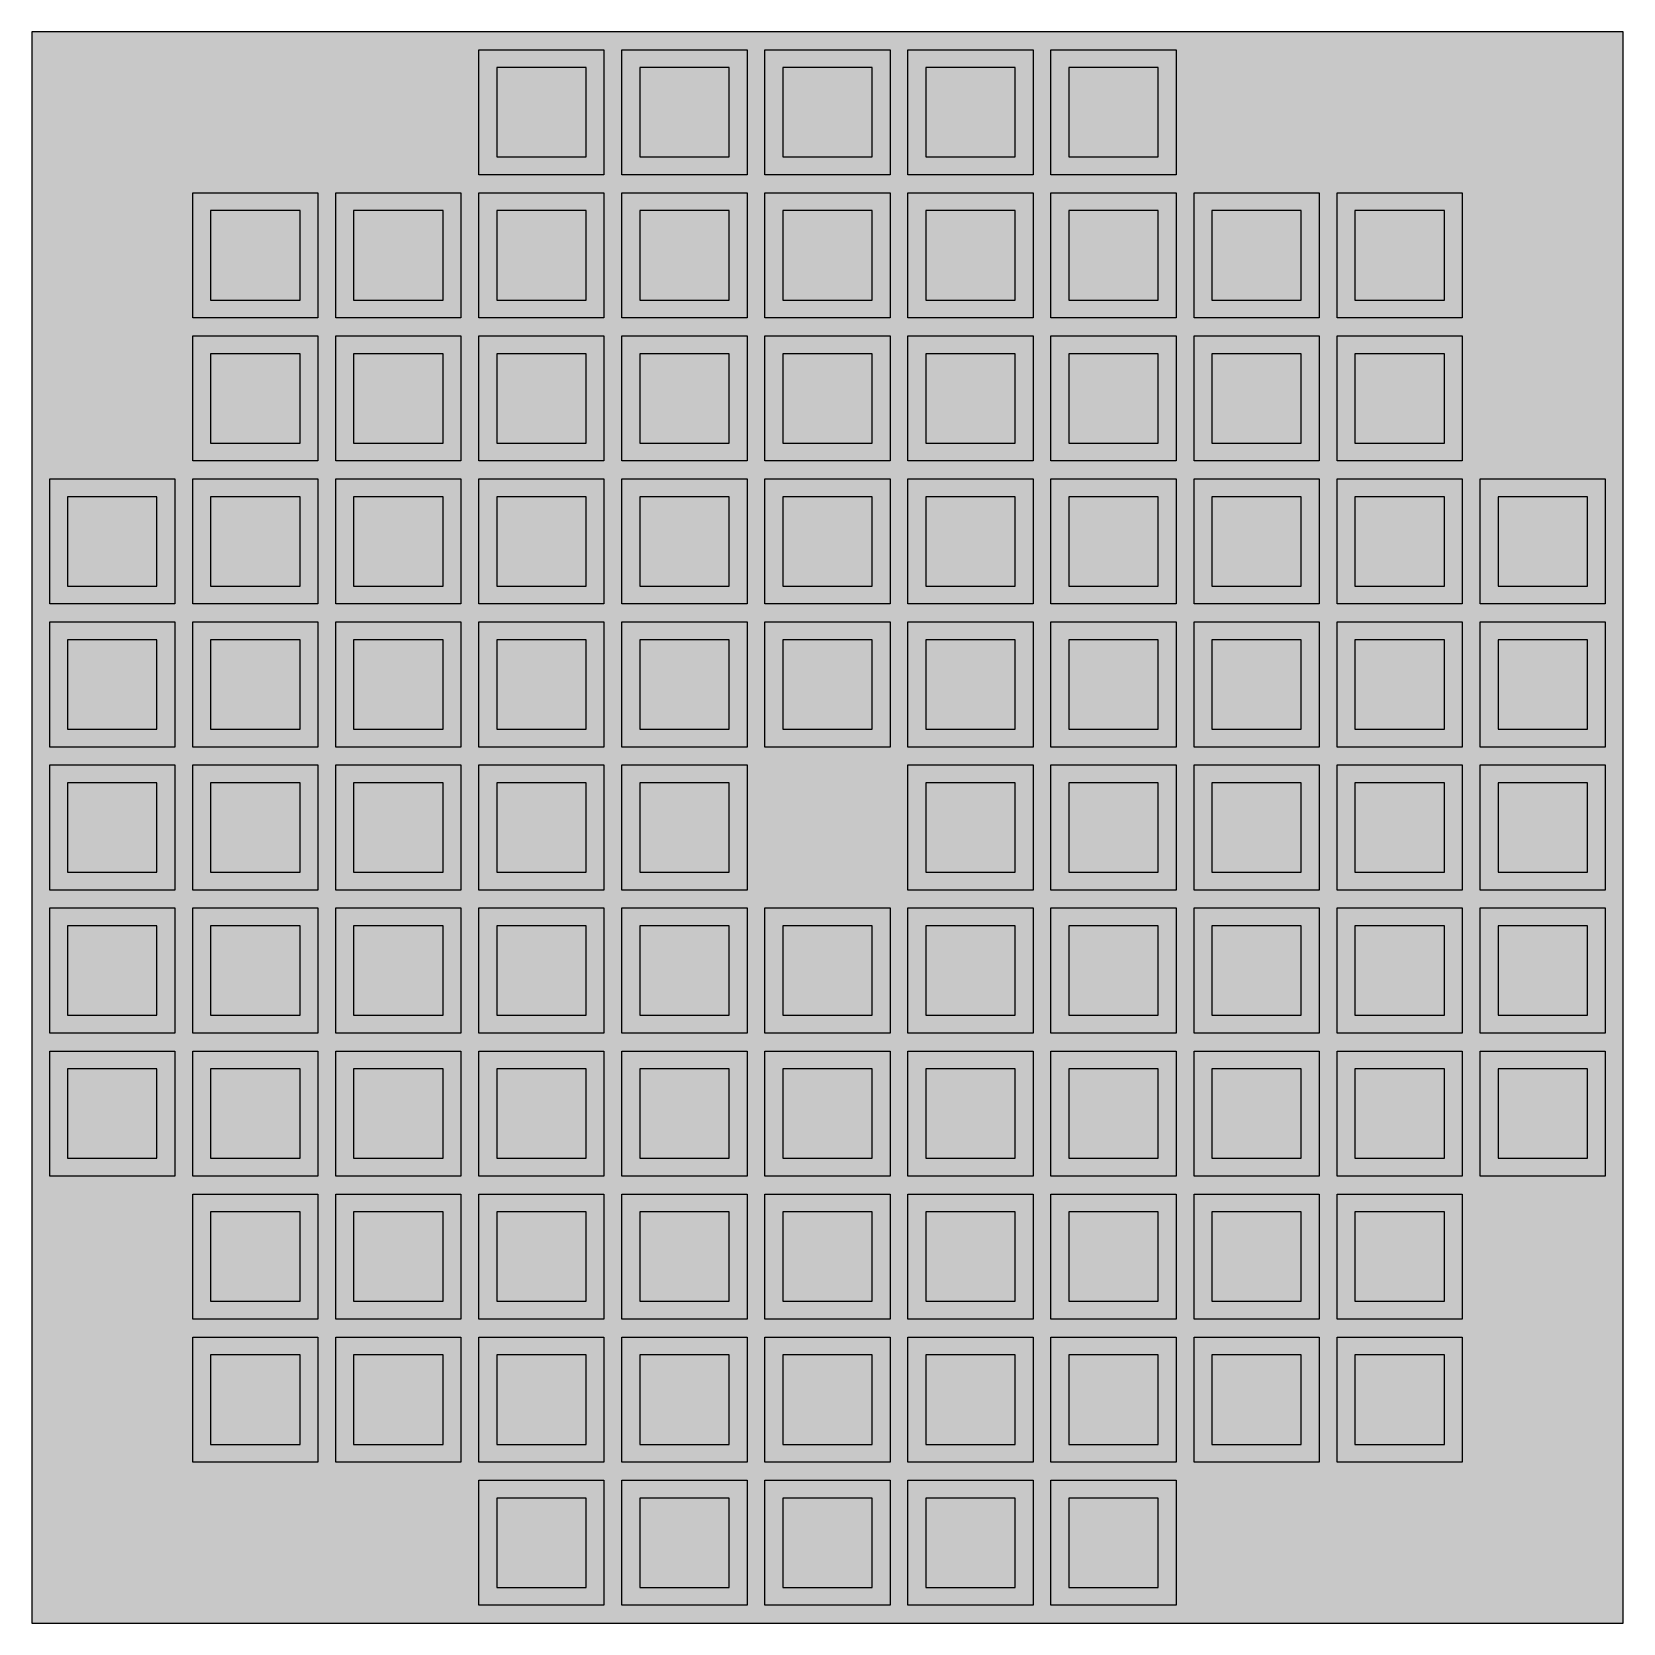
# Paper-space layout 'Layout1' of a CAD drawing. Header units: millimetres. Extents: x 5 to 895, y 5 to 895.
import ezdxf

# ---------------------------------------------------------------- set-up
doc = ezdxf.new("R2010")
doc.units = ezdxf.units.MM
doc.layers.add('cian', color=4, linetype='Continuous', true_color=0x00ffff)
doc.layers.add('red', color=1, linetype='Continuous', true_color=0xff0000)

# ---------------------------------------------------------------- blocks, each defined once
blk = doc.blocks.new('ejes')
h = blk.add_hatch(color=256)
h.dxf.hatch_style = 1
h.paths.add_polyline_path([(7, 7), (0, 7), (0, 0), (7, 0)])
h.paths.add_polyline_path([(6, 6), (6, 1), (1, 1), (1, 6)], flags=16)
for points in [[(0, 7), (7, 7), (7, 0), (0, 0), (0, 7)], [(1, 6), (1, 1), (6, 1), (6, 6), (1, 6)]]:
    blk.add_lwpolyline(points)

psp = doc.layouts.get("Layout1")

# ---------------------------------------------------------------- hatches: boundary and pattern name
at = {"layer": 'cian'}
h = psp.add_hatch(color=256, dxfattribs=at)
h.dxf.hatch_style = 1
h.paths.add_polyline_path([(5.34, 5.03), (895.34, 5.03), (895.34, 895.03), (5.34, 895.03)])

# ---------------------------------------------------------------- linework, layer by layer
psp.add_lwpolyline([(5.34, 5.03), (895.34, 5.03), (895.34, 895.03), (5.34, 895.03)], close=True)

# ---------------------------------------------------------------- block references
at = {"layer": 'red', "xscale": 10.00000000000001, "yscale": 10.00000000000001, "zscale": 10.00000000000001}
for p in [(255.34, 815.03), (335.34, 815.03), (415.34, 815.03), (495.34, 815.03), (575.34, 815.03), (95.34, 735.03), (175.34, 735.03), (255.34, 735.03), (335.34, 735.03), (415.34, 735.03), (495.34, 735.03), (575.34, 735.03), (655.34, 735.03), (735.34, 735.03), (95.34, 655.03), (175.34, 655.03), (255.34, 655.03), (335.34, 655.03), (415.34, 655.03), (495.34, 655.03), (575.34, 655.03), (655.34, 655.03), (735.34, 655.03), (15.34, 575.03), (95.34, 575.03), (175.34, 575.03), (255.34, 575.03), (335.34, 575.03), (415.34, 575.03), (495.34, 575.03), (575.34, 575.03), (655.34, 575.03), (735.34, 575.03), (815.34, 575.03), (15.34, 495.03), (95.34, 495.03), (175.34, 495.03), (255.34, 495.03), (335.34, 495.03), (415.34, 495.03), (495.34, 495.03), (575.34, 495.03), (655.34, 495.03), (735.34, 495.03), (815.34, 495.03), (15.34, 415.03), (95.34, 415.03), (175.34, 415.03), (255.34, 415.03), (335.34, 415.03), (495.34, 415.03), (575.34, 415.03), (655.34, 415.03), (735.34, 415.03), (815.34, 415.03), (15.34, 335.03), (95.34, 335.03), (175.34, 335.03), (255.34, 335.03), (335.34, 335.03), (415.34, 335.03), (495.34, 335.03), (575.34, 335.03), (655.34, 335.03), (735.34, 335.03), (815.34, 335.03), (15.34, 255.03), (95.34, 255.03), (175.34, 255.03), (255.34, 255.03), (335.34, 255.03), (415.34, 255.03), (495.34, 255.03), (575.34, 255.03), (655.34, 255.03), (735.34, 255.03), (815.34, 255.03), (95.34, 175.03), (175.34, 175.03), (255.34, 175.03), (335.34, 175.03), (415.34, 175.03), (495.34, 175.03), (575.34, 175.03), (655.34, 175.03), (735.34, 175.03), (95.34, 95.03), (175.34, 95.03), (255.34, 95.03), (335.34, 95.03), (415.34, 95.03), (495.34, 95.03), (575.34, 95.03), (655.34, 95.03), (735.34, 95.03), (255.34, 15.03), (335.34, 15.03), (415.34, 15.03), (495.34, 15.03), (575.34, 15.03)]:
    psp.add_blockref('ejes', p, dxfattribs=at)

doc.saveas('drawing.dxf')
